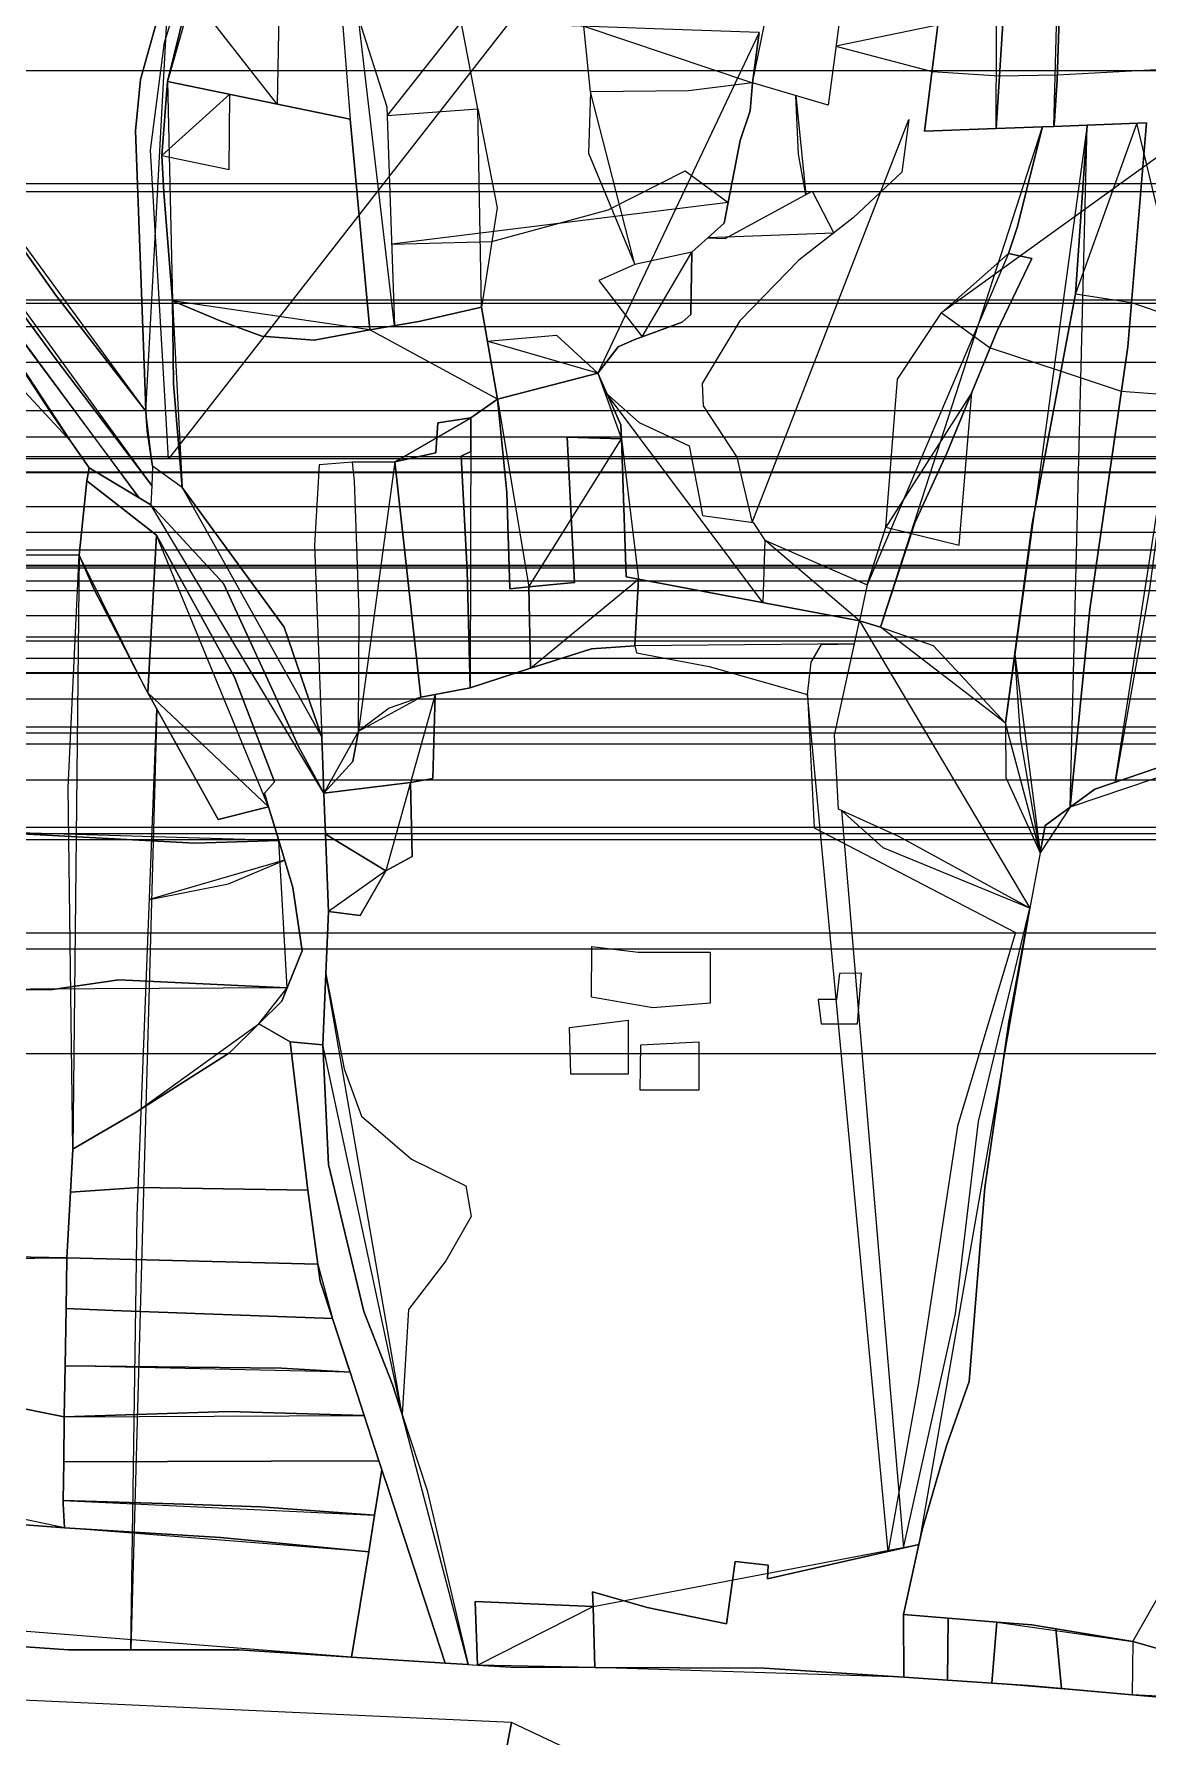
# Model space of a CAD drawing. Extents: x -6790 to 12600, y -1098 to 2171.
# Drawn here: x 642.3 to 712, y 632.3 to 738.9 of the extents above; entities that cross this region are included whole.
import ezdxf

# ---------------------------------------------------------------- set-up
doc = ezdxf.new("R2010")
doc.units = 0

msp = doc.modelspace()

# ---------------------------------------------------------------- linework, layer by layer
for points in [[(650.7, 712.31), (649.58, 731.65), (650.46, 738.39), (659.87, 768.73), (667.47, 775.22), (691.3, 776.72), (701.46, 777.36), (650.7, 712.31)], [(648.84, 709.89), (642.62, 718.33), (633.48, 730.75), (625.59, 743.05), (621.43, 748.57), (614.87, 758.38), (611.57, 762.12), (608.5, 764.16), (648.84, 709.89)], [(702.49, 733), (698.02, 732.83), (698.58, 737.31), (699.92, 748.03), (702.6, 761.7), (704.37, 761.9), (703.44, 754.18), (703.17, 743.57), (702.49, 733)], [(702.6, 761.7), (699.92, 748.03), (698.58, 737.31), (698.02, 732.83), (702.49, 733), (703.17, 743.57), (703.44, 754.18), (704.37, 761.9), (702.6, 761.7)], [(702.6, 761.7), (699.92, 748.03), (698.58, 737.31), (698.02, 732.83), (702.49, 733), (702.6, 761.7)], [(706.11, 733.13), (706.15, 733.47), (706.32, 736.04), (706.72, 748.3), (706.87, 762.27), (704.37, 761.9), (703.44, 754.18), (703.17, 743.57), (702.49, 733), (705.39, 733.11), (706.11, 733.13)], [(706.87, 762.27), (704.37, 761.9), (703.44, 754.18), (703.17, 743.57), (702.49, 733), (705.39, 733.11), (706.11, 733.13), (706.15, 733.47), (706.32, 736.04), (706.72, 748.3), (706.87, 762.27)], [(704.37, 761.9), (703.44, 754.18), (703.17, 743.57), (702.49, 733), (704.37, 761.9)], [(706.87, 762.27), (706.72, 748.3), (706.32, 736.04), (706.15, 733.47), (706.11, 733.13), (706.87, 762.27)], [(691.08, 754.65), (695.79, 753.04), (692.96, 741.85), (691.98, 734.47), (687.24, 735.85), (691.08, 754.65)], [(650.64, 735.94), (652.58, 743.84), (655.57, 753.24), (650.64, 735.94)], [(661.57, 739.93), (662.06, 733.59), (650.64, 735.94), (652.58, 743.84), (655.57, 753.24), (661.47, 751.56), (661.49, 749.23), (661.57, 739.93)], [(662.06, 733.59), (650.64, 735.94), (652.58, 743.84), (655.57, 753.24), (661.47, 751.56), (661.49, 749.23), (661.57, 739.93), (662.06, 733.59)], [(692.47, 738.16), (698.49, 736.57), (702.7, 736.29), (706.33, 736.35), (714.06, 736.77), (722.52, 741.12), (724.82, 742.86), (735.84, 747.13), (692.47, 738.16)], [(625.28, 744.29), (627.36, 745.05), (633.37, 737.1), (643.63, 722.58), (649.29, 715.3), (649.36, 714.07), (649.7, 711.85), (649.65, 710.65), (643.68, 718.54), (637.02, 727.6), (629.7, 738.25), (625.28, 744.29)], [(625.28, 744.29), (629.7, 738.25), (637.02, 727.6), (643.68, 718.54), (649.65, 710.65), (625.28, 744.29)], [(633.37, 737.1), (641.62, 740.01), (650.75, 742.49), (648.94, 736.06), (648.64, 732.85), (649.23, 716.54), (649.29, 715.3), (643.63, 722.58), (633.37, 737.1)], [(633.37, 737.1), (643.63, 722.58), (649.29, 715.3), (649.23, 716.54), (648.64, 732.85), (648.94, 736.06), (650.75, 742.49), (641.62, 740.01), (633.37, 737.1)], [(650.75, 742.49), (648.94, 736.06), (648.64, 732.85), (649.23, 716.54), (649.29, 715.3), (650.75, 742.49)], [(652.02, 741.56), (657.6, 740.17), (657.5, 734.53), (652.02, 741.56)], [(662.06, 733.59), (663.3, 720.38), (666.37, 720.92), (670.28, 721.8), (671.28, 716.04), (677.56, 717.67), (678.84, 719.33), (679.88, 719.78), (682.85, 720.87), (683.38, 721.36), (683.45, 725.26), (685.47, 727.06), (686.47, 732.24), (687.11, 734.11), (687.24, 735.85), (687.67, 739.01), (681.67, 739.22), (669.01, 739.67), (661.57, 739.93), (662.06, 733.59)], [(677.56, 717.67), (678.84, 719.33), (679.88, 719.78), (682.85, 720.87), (683.38, 721.36), (683.45, 725.26), (685.47, 727.06), (686.47, 732.24), (687.11, 734.11), (687.24, 735.85), (687.67, 739.01), (681.67, 739.22), (669.01, 739.67), (661.57, 739.93), (662.06, 733.59), (663.3, 720.38), (666.37, 720.92), (670.28, 721.8), (671.28, 716.04), (677.56, 717.67)], [(662.59, 739.9), (664.37, 734.36), (664.84, 720.65), (662.59, 739.9)], [(664.39, 733.81), (670.06, 734.24), (669.01, 739.67), (664.39, 733.81)], [(687.24, 735.85), (683.24, 735.36), (677.11, 735.3), (676.7, 739.4), (687.24, 735.85)], [(677.56, 717.67), (678.84, 719.33), (679.88, 719.78), (682.85, 720.87), (683.38, 721.36), (683.45, 725.26), (685.47, 727.06), (686.47, 732.24), (687.11, 734.11), (687.24, 735.85), (687.67, 739.01), (677.56, 717.67)], [(649.65, 710.65), (643.68, 718.54), (637.02, 727.6), (631.05, 736.29), (633.37, 737.1), (643.63, 722.58), (649.29, 715.3), (649.36, 714.07), (649.7, 711.85), (649.65, 710.65)], [(633.37, 737.1), (643.63, 722.58), (649.29, 715.3), (633.37, 737.1)], [(-7.08, 736.63), (1089.28, 736.63), (1089.28, -7.08), (-7.08, -7.08), (-7.08, 736.63)], [(650.96, 722.21), (650.41, 729), (650.28, 731.31), (650.64, 735.94), (650.96, 722.21)], [(662.06, 733.59), (663.3, 720.38), (659.81, 719.75), (656.55, 720), (653.94, 720.95), (650.96, 722.21), (650.41, 729), (650.28, 731.31), (650.64, 735.94), (662.06, 733.59)], [(650.64, 735.94), (650.28, 731.31), (650.41, 729), (650.96, 722.21), (653.94, 720.95), (656.55, 720), (659.81, 719.75), (663.3, 720.38), (662.06, 733.59), (650.64, 735.94)], [(650.28, 731.31), (654.5, 730.44), (654.54, 735.14), (650.28, 731.31)], [(677.11, 735.3), (676.99, 731.46), (679.89, 724.49), (677.11, 735.3)], [(690.59, 728.86), (690.12, 731.4), (689.97, 735.05), (690.59, 728.86)], [(670.06, 734.24), (671.27, 728.04), (670.28, 721.8), (670.06, 734.24)], [(697.04, 733.57), (696.59, 730.26), (693.55, 727.4), (690.15, 724.75), (686.46, 720.95), (684.1, 717.03), (684.16, 715.63), (686.27, 712.42), (686.65, 710.78), (687.23, 708.33), (697.04, 733.57)], [(708.19, 733.21), (706.11, 733.13), (705.39, 733.11), (703.82, 726.8), (703.27, 725.18), (704.73, 724.86), (702.53, 720.28), (699.41, 712.67), (697.41, 708.31), (695.26, 701.76), (698.56, 700.61), (703.09, 695.76), (704.76, 708.24), (707.47, 722.65), (708.19, 733.21)], [(705.39, 733.11), (703.82, 726.8), (703.27, 725.18), (704.73, 724.86), (702.53, 720.28), (699.41, 712.67), (697.41, 708.31), (695.26, 701.76), (698.56, 700.61), (703.09, 695.76), (704.76, 708.24), (707.47, 722.65), (708.19, 733.21), (706.11, 733.13), (705.39, 733.11)], [(705.39, 733.11), (703.82, 726.8), (703.27, 725.18), (704.73, 724.86), (702.53, 720.28), (699.41, 712.67), (697.41, 708.31), (695.26, 701.76), (705.39, 733.11)], [(699.08, 721.45), (702.12, 719.26), (706.56, 717.8), (710.33, 716.55), (713.7, 716.3), (715.76, 733.5), (699.08, 721.45)], [(708.19, 733.21), (707.47, 722.65), (704.76, 708.24), (703.09, 695.76), (703.1, 692.36), (705.25, 687.63), (705.57, 689.35), (707.13, 690.49), (708.37, 702.9), (709.57, 711.22), (710.73, 719.32), (711.9, 733.35), (708.19, 733.21)], [(707.13, 690.49), (708.37, 702.9), (709.57, 711.22), (710.73, 719.32), (711.9, 733.35), (708.19, 733.21), (707.47, 722.65), (704.76, 708.24), (703.09, 695.76), (703.1, 692.36), (705.25, 687.63), (705.57, 689.35), (707.13, 690.49)], [(703.09, 695.76), (704.76, 708.24), (707.47, 722.65), (708.19, 733.21), (703.09, 695.76)], [(708.19, 733.21), (711.9, 733.35), (710.73, 719.32), (709.57, 711.22), (708.37, 702.9), (707.13, 690.49), (708.19, 733.21)], [(711.31, 733.33), (707.47, 722.65), (710.97, 722.1), (714.26, 720.98), (711.31, 733.33)], [(962.98, 0), (0, 0), (0, 729.55), (962.98, 729.55), (1082.21, 729.55), (1082.21, 684.35), (1082.21, 647.53), (1082.21, 629.33), (1082.21, 621.61), (1082.21, 608.99), (1082.21, 143.11), (1082.21, 79.56), (1082.21, 36.87), (1082.21, 0), (962.98, 0)], [(664.67, 725.76), (670.94, 725.93), (678.21, 727.9), (683.03, 730.34), (685.72, 728.37), (664.67, 725.76)], [(-7, 729.06), (1082.8, 729.06), (1082.8, -7), (-7, -7), (-7, 729.06)], [(684.46, 726.16), (685.53, 726.11), (690.98, 729.07), (692.34, 726.45), (684.46, 726.16)], [(644.59, 713.39), (643.34, 715.21), (638.78, 722.14), (635.16, 727.73), (644.59, 713.39)], [(683.45, 725.26), (679.89, 724.49), (677.63, 723.47), (680.34, 719.95), (683.45, 725.26)], [(694.42, 704.42), (695.6, 708.04), (696.32, 717.29), (699.08, 721.45), (703.27, 725.18), (694.42, 704.42)], [(-6.94, 722.27), (1075.52, 722.27), (1075.52, -6.94), (-6.94, -6.94), (-6.94, 722.27)], [(-6.94, 722.27), (1075.52, 722.27), (1075.52, -6.94), (-6.94, -6.94), (-6.94, 722.27)], [(935.17, 0), (0, 0), (0, 722.06), (957.79, 722.06), (1075.8, 722.06), (1075.8, 677.32), (935.17, 0)], [(638.77, 711.93), (640.47, 706.3), (645.11, 706.27), (645.59, 710.93), (645.73, 711.74), (644.59, 713.39), (636.5, 722.12), (635.63, 718.08), (638.28, 716.97), (638.64, 715.64), (638.77, 711.93)], [(644.59, 713.39), (645.73, 711.74), (645.59, 710.93), (645.11, 706.27), (640.47, 706.3), (638.77, 711.93), (638.64, 715.64), (638.28, 716.97), (635.63, 718.08), (636.5, 722.12), (644.59, 713.39)], [(650.96, 722.21), (653.94, 720.95), (656.55, 720), (659.81, 719.75), (663.3, 720.38), (650.96, 722.21)], [(651.55, 710.51), (651.02, 717), (650.96, 722.21), (651.55, 710.51)], [(662.59, 695.25), (662.64, 702.69), (662.35, 710.93), (662.21, 712.1), (664.87, 712.12), (667.43, 712.69), (667.55, 714.57), (669.62, 714.87), (671.28, 716.04), (670.28, 721.8), (666.37, 720.92), (663.3, 720.38), (659.81, 719.75), (656.55, 720), (653.94, 720.95), (650.96, 722.21), (651.02, 717), (651.55, 710.51), (657.93, 701.77), (660.3, 694.87), (660.43, 691.38), (662.23, 693.36), (662.59, 695.25)], [(664.87, 712.12), (662.21, 712.1), (660.14, 711.94), (659.84, 706.9), (660.25, 695.97), (660.28, 695.4), (660.3, 694.87), (657.93, 701.77), (651.55, 710.51), (651.02, 717), (650.96, 722.21), (653.94, 720.95), (656.55, 720), (659.81, 719.75), (663.3, 720.38), (666.37, 720.92), (670.28, 721.8), (671.28, 716.04), (669.62, 714.87), (667.55, 714.57), (667.43, 712.69), (664.87, 712.12)], [(663.3, 720.38), (666.37, 720.92), (670.28, 721.8), (671.28, 716.04), (663.3, 720.38)], [(-6.92, 720.6), (1085.66, 720.6), (1085.66, -6.92), (-6.92, -6.92), (-6.92, 720.6)], [(670.65, 719.68), (674.98, 720.06), (677.56, 717.67), (670.65, 719.68)], [(-6.9, 718.36), (1069.9, 718.36), (1069.9, -6.9), (-6.9, -6.9), (-6.9, 718.36)], [(673.25, 704.29), (676.1, 704.57), (675.66, 713.66), (679.04, 713.56), (679.01, 714.43), (677.56, 717.67), (671.28, 716.04), (671.88, 710.21), (672.07, 704.17), (673.25, 704.29)], [(676.1, 704.57), (675.66, 713.66), (679.04, 713.56), (679.01, 714.43), (677.56, 717.67), (671.28, 716.04), (671.88, 710.21), (672.07, 704.17), (673.25, 704.29), (676.1, 704.57)], [(679.04, 713.56), (679.01, 714.43), (677.56, 717.67), (679.04, 713.56)], [(673.25, 704.29), (672.07, 704.17), (671.88, 710.21), (671.28, 716.04), (669.62, 714.87), (669.62, 712.77), (669.01, 712.48), (669.39, 705.32), (669.57, 697.97), (673.35, 699.19), (673.25, 704.29)], [(671.88, 710.21), (671.28, 716.04), (669.62, 714.87), (669.62, 712.77), (669.01, 712.48), (669.39, 705.32), (669.57, 697.97), (673.35, 699.19), (673.25, 704.29), (672.07, 704.17), (671.88, 710.21)], [(673.25, 704.29), (672.07, 704.17), (671.88, 710.21), (671.28, 716.04), (673.25, 704.29)], [(678.12, 716.41), (680.15, 714.59), (683.28, 713.13), (683.93, 709.81), (684.13, 708.76), (687.3, 708.32), (688.03, 707.22), (687.9, 703.31), (678.12, 716.41)], [(695.6, 708.04), (700.18, 706.91), (700.97, 716.47), (695.6, 708.04)], [(713.7, 716.3), (712.1, 704.17), (709.94, 692.05), (713.7, 716.3)], [(951.67, 0), (0, 0), (0, 715.33), (951.67, 715.33), (1068.58, 715.33), (1068.58, 671.01), (1068.58, 634.91), (1068.58, 617.06), (1068.58, 609.49), (1068.58, 597.12), (1068.58, 140.32), (1068.58, 78.01), (1068.58, 36.15), (1068.58, 0), (951.67, 0)], [(951.67, 0), (0, 0), (0, 715.33), (951.67, 715.33), (1068.58, 715.33), (1068.58, 671.01), (1068.58, 634.91), (1068.58, 617.06), (1068.58, 609.49), (1068.58, 597.12), (1068.58, 140.32), (1068.58, 78.01), (1068.58, 36.15), (1068.58, 0), (951.67, 0)], [(649.29, 715.3), (649.36, 714.07), (649.7, 711.85), (649.29, 715.3)], [(669.62, 714.87), (667.55, 714.57), (667.43, 712.69), (664.87, 712.12), (669.62, 714.87)], [(664.87, 712.12), (666.49, 697.38), (667.39, 697.55), (669.57, 697.97), (669.39, 705.32), (669.01, 712.48), (669.62, 712.77), (669.62, 714.87), (667.55, 714.57), (667.43, 712.69), (664.87, 712.12)], [(666.49, 697.38), (664.87, 712.12), (667.43, 712.69), (667.55, 714.57), (669.62, 714.87), (669.62, 712.77), (669.01, 712.48), (669.39, 705.32), (669.57, 697.97), (667.39, 697.55), (666.49, 697.38)], [(669.57, 697.97), (669.39, 705.32), (669.01, 712.48), (669.62, 712.77), (669.62, 714.87), (669.57, 697.97)], [(962.1, 0), (0, 0), (0, 713.68), (962.1, 713.68), (1078.73, 713.68), (1078.73, 669.46), (1078.73, 633.44), (1078.73, 615.64), (1078.73, 608.09), (1078.73, 595.74), (1078.73, 140), (1078.73, 77.83), (1078.73, 36.07), (1078.73, 0), (962.1, 0)], [(679.04, 713.56), (675.66, 713.66), (676.1, 704.57), (673.25, 704.29), (679.04, 713.56)], [(673.35, 699.19), (673.25, 704.29), (676.1, 704.57), (675.66, 713.66), (679.04, 713.56), (679.35, 704.92), (680.12, 704.77), (679.88, 700.6), (677.18, 700.42), (673.35, 699.19)], [(673.35, 699.19), (677.18, 700.42), (679.88, 700.6), (680.12, 704.77), (679.35, 704.92), (679.04, 713.56), (675.66, 713.66), (676.1, 704.57), (673.25, 704.29), (673.35, 699.19)], [(680.12, 704.77), (679.35, 704.92), (679.04, 713.56), (680.12, 704.77)], [(-6.84, 712.46), (1069.85, 712.46), (1069.85, -6.84), (-6.84, -6.84), (-6.84, 712.46)], [(-6.84, 712.33), (1068.74, 712.33), (1068.74, -6.84), (-6.84, -6.84), (-6.84, 712.33)], [(-6.84, 712.33), (1077.89, 712.33), (1077.89, -6.84), (-6.84, -6.84), (-6.84, 712.33)], [(-6.84, 711.5), (1057.72, 711.5), (1057.72, -6.84), (-6.84, -6.84), (-6.84, 711.5)], [(946.73, 0), (0, 0), (0, 711.46), (946.73, 711.46), (1063, 711.46), (1063, 667.37), (1063, 631.47), (1063, 613.72), (1063, 606.19), (1063, 593.88), (1063, 139.56), (1063, 77.59), (1063, 35.96), (1063, 0), (946.73, 0)], [(658.32, 675.79), (660.36, 675.6), (660.55, 680.06), (660.71, 683.96), (660.53, 688.81), (660.49, 689.75), (660.43, 691.38), (658.86, 694.25), (654.14, 704.5), (649.6, 709.44), (645.73, 711.74), (645.59, 710.93), (649.95, 707.54), (654.84, 698.64), (657.33, 692.08), (656.7, 691.37), (656.96, 690.51), (657.6, 688.41), (658.49, 685.46), (659.06, 681.5), (658.13, 679.19), (657.79, 678.34), (656.36, 676.93), (658.32, 675.79)], [(658.32, 675.79), (656.36, 676.93), (657.79, 678.34), (658.13, 679.19), (659.06, 681.5), (658.49, 685.46), (657.6, 688.41), (656.96, 690.51), (656.7, 691.37), (657.33, 692.08), (654.84, 698.64), (649.95, 707.54), (645.59, 710.93), (645.73, 711.74), (649.6, 709.44), (654.14, 704.5), (658.86, 694.25), (660.43, 691.38), (660.49, 689.75), (660.53, 688.81), (660.71, 683.96), (660.55, 680.06), (660.36, 675.6), (658.32, 675.79)], [(660.43, 691.38), (660.3, 694.87), (657.93, 701.77), (651.55, 710.51), (649.7, 711.85), (649.65, 710.65), (649.6, 709.44), (654.14, 704.5), (658.86, 694.25), (660.43, 691.38)], [(651.55, 710.51), (649.7, 711.85), (649.65, 710.65), (649.6, 709.44), (654.14, 704.5), (658.86, 694.25), (660.43, 691.38), (660.3, 694.87), (657.93, 701.77), (651.55, 710.51)], [(660.25, 695.97), (660.28, 695.4), (660.3, 694.87), (660.43, 691.38), (662.23, 693.36), (662.59, 695.25), (662.64, 702.69), (662.35, 710.93), (662.21, 712.1), (660.14, 711.94), (659.84, 706.9), (660.25, 695.97)], [(662.59, 695.25), (662.64, 702.69), (662.35, 710.93), (662.21, 712.1), (664.87, 712.12), (662.59, 695.25)], [(662.59, 695.25), (662.64, 702.69), (662.35, 710.93), (662.21, 712.1), (664.87, 712.12), (666.49, 697.38), (664.5, 696.69), (662.59, 695.25)], [(664.87, 712.12), (666.49, 697.38), (664.5, 696.69), (662.59, 695.25), (662.64, 702.69), (662.35, 710.93), (662.21, 712.1), (664.87, 712.12)], [(649.41, 697.66), (649.95, 707.54), (645.59, 710.93), (645.11, 706.27), (646, 704.22), (649.25, 697.95), (649.41, 697.66)], [(649.95, 707.54), (649.41, 697.66), (646, 704.22), (645.11, 706.27), (645.59, 710.93), (649.95, 707.54)], [(660.3, 694.87), (657.93, 701.77), (651.55, 710.51), (660.3, 694.87)], [(-6.81, 709.32), (1070.67, 709.32), (1070.67, -6.81), (-6.81, -6.81), (-6.81, 709.32)], [(649.6, 709.44), (654.14, 704.5), (658.86, 694.25), (660.43, 691.38), (649.6, 709.44)], [(-6.8, 707.71), (1080, 707.71), (1080, -6.8), (-6.8, -6.8), (-6.8, 707.71)], [(649.41, 697.66), (649.95, 707.54), (654.84, 698.64), (657.33, 692.08), (656.7, 691.37), (656.96, 690.51), (653.8, 689.73), (649.41, 697.66)], [(656.96, 690.51), (656.7, 691.37), (657.33, 692.08), (654.84, 698.64), (649.95, 707.54), (649.41, 697.66), (653.8, 689.73), (656.96, 690.51)], [(649.95, 707.54), (654.84, 698.64), (657.33, 692.08), (656.7, 691.37), (656.96, 690.51), (649.95, 707.54)], [(688.03, 707.22), (692.41, 705.3), (694.42, 704.42), (693.94, 702.17), (688.03, 707.22)], [(-6.79, 706.62), (1064.98, 706.62), (1064.98, -6.79), (-6.79, -6.79), (-6.79, 706.62)], [(639.17, 688.94), (640.47, 706.3), (645.11, 706.27), (646, 704.22), (649.25, 697.95), (649.41, 697.66), (653.8, 689.73), (656.96, 690.51), (657.6, 688.41), (652.34, 688.25), (639.17, 688.94)], [(640.47, 706.3), (639.17, 688.94), (652.34, 688.25), (657.6, 688.41), (656.96, 690.51), (653.8, 689.73), (649.41, 697.66), (646, 704.22), (645.11, 706.27), (640.47, 706.3)], [(644.72, 669.08), (644.42, 691.73), (645.11, 706.27), (644.72, 669.08)], [(645.11, 706.27), (646, 704.22), (649.25, 697.95), (645.11, 706.27)], [(-6.78, 705.66), (1074.19, 705.66), (1074.19, -6.78), (-6.78, -6.78), (-6.78, 705.66)], [(947.69, 0), (0, 0), (0, 705.61), (947.69, 705.61), (1063, 705.61), (1063, 661.89), (1063, 626.28), (1063, 608.68), (1063, 601.22), (1063, 589.01), (1063, 138.42), (1063, 76.95), (1063, 35.66), (1063, 0), (947.69, 0)], [(946.6, 0), (0, 0), (0, 705.49), (946.6, 705.49), (1061.9, 705.49), (1061.9, 661.78), (1061.9, 626.17), (1061.9, 608.57), (1061.9, 601.11), (1061.9, 588.9), (1061.9, 138.39), (1061.9, 76.94), (1061.9, 35.66), (1061.9, 0), (946.6, 0)], [(955.75, 0), (0, 0), (0, 705.49), (955.75, 705.49), (1071.04, 705.49), (1071.04, 661.78), (1071.04, 626.17), (1071.04, 608.57), (1071.04, 601.11), (1071.04, 588.9), (1071.04, 138.39), (1071.04, 76.94), (1071.04, 35.66), (1071.04, 0), (955.75, 0)], [(-6.76, 704.06), (1073.61, 704.06), (1073.61, -6.76), (-6.76, -6.76), (-6.76, 704.06)], [(935.72, 0), (0, 0), (0, 704.66), (935.72, 704.66), (1050.88, 704.66), (1050.88, 661), (1050.88, 625.44), (1050.88, 607.86), (1050.88, 600.41), (1050.88, 588.21), (1050.88, 138.23), (1050.88, 76.85), (1050.88, 35.61), (1050.88, 0), (935.72, 0)], [(697.66, 644.32), (697.87, 645.24), (699.38, 650.49), (700.8, 654.53), (701.79, 666.68), (703.29, 677.02), (704.61, 684.17), (696.4, 688.66), (692.64, 690.36), (692.38, 695.01), (693.94, 702.17), (680.89, 704.63), (680.12, 704.77), (679.88, 700.6), (677.18, 700.42), (673.35, 699.19), (669.57, 697.97), (667.39, 697.55), (667.24, 692.3), (665.84, 692.03), (665.94, 687.41), (664.3, 686.5), (662.7, 683.7), (660.71, 683.96), (660.55, 680.06), (661.69, 674.11), (662.78, 671.15), (665.9, 668.45), (669.31, 666.77), (669.65, 664.86), (668.06, 662.08), (665.72, 659.04), (665.33, 652.45), (664.71, 654.34), (662.92, 658.9), (660.71, 668.12), (660.36, 675.6), (658.32, 675.79), (659.41, 666.51), (660.05, 661.88), (660.2, 660.8), (660.96, 658.48), (661.94, 655.47), (662.06, 655.12), (662.95, 652.39), (663.87, 649.56), (664.06, 648.99), (663.6, 646.15), (663.23, 643.86), (662.16, 637.27), (668.01, 636.89), (669.46, 636.8), (670.04, 636.76), (669.89, 640.75), (677.27, 640.44), (677.24, 641.36), (680.65, 640.38), (685.62, 639.35), (686.16, 643.25), (688.23, 643.03), (688.18, 642.17), (697.66, 644.32)], [(667.39, 697.55), (667.24, 692.3), (665.84, 692.03), (665.94, 687.41), (664.3, 686.5), (662.7, 683.7), (660.71, 683.96), (660.55, 680.06), (661.69, 674.11), (662.78, 671.15), (665.9, 668.45), (669.31, 666.77), (669.65, 664.86), (668.06, 662.08), (665.72, 659.04), (665.33, 652.45), (666.88, 647.7), (669.46, 636.8), (670.04, 636.76), (669.89, 640.75), (677.27, 640.44), (677.24, 641.36), (680.65, 640.38), (685.62, 639.35), (686.16, 643.25), (688.23, 643.03), (688.18, 642.17), (697.66, 644.32), (697.87, 645.24), (699.38, 650.49), (700.8, 654.53), (701.79, 666.68), (703.29, 677.02), (704.61, 684.17), (696.4, 688.66), (692.64, 690.36), (692.38, 695.01), (693.94, 702.17), (680.89, 704.63), (680.12, 704.77), (679.88, 700.6), (677.18, 700.42), (673.35, 699.19), (669.57, 697.97), (667.39, 697.55)], [(680.12, 704.77), (679.88, 700.6), (677.18, 700.42), (673.35, 699.19), (680.12, 704.77)], [(693.94, 702.17), (680.89, 704.63), (680.12, 704.77), (693.94, 702.17)], [(949.05, 0), (0, 0), (0, 702.5), (949.05, 702.5), (1063.86, 702.5), (1063.86, 658.98), (1063.86, 623.52), (1063.86, 605.99), (1063.86, 598.57), (1063.86, 586.41), (1063.86, 137.81), (1063.86, 76.61), (1063.86, 35.51), (1063.86, 0), (949.05, 0)], [(704.61, 684.17), (696.4, 688.66), (692.64, 690.36), (692.38, 695.01), (693.94, 702.17), (704.61, 684.17)], [(693.94, 702.17), (695.26, 701.76), (698.56, 700.61), (703.09, 695.76), (703.1, 692.36), (705.25, 687.63), (704.61, 684.17), (696.4, 688.66), (692.64, 690.36), (692.38, 695.01), (693.94, 702.17)], [(705.25, 687.63), (704.61, 684.17), (696.4, 688.66), (692.64, 690.36), (692.38, 695.01), (693.94, 702.17), (695.26, 701.76), (698.56, 700.61), (703.09, 695.76), (703.1, 692.36), (705.25, 687.63)], [(695.26, 701.76), (698.56, 700.61), (703.09, 695.76), (695.26, 701.76)], [(-6.74, 701.17), (1064.32, 701.17), (1064.32, -6.74), (-6.74, -6.74), (-6.74, 701.17)], [(958.65, 0), (0, 0), (0, 700.91), (958.65, 700.91), (1073.2, 700.91), (1073.2, 657.49), (1073.2, 622.11), (1073.2, 604.63), (1073.2, 597.21), (1073.2, 585.09), (1073.2, 137.49), (1073.2, 76.44), (1073.2, 35.43), (1073.2, 0), (958.65, 0)], [(679.88, 700.6), (679.98, 700.16), (684.53, 699.31), (690.69, 697.56), (690.93, 699.57), (691.57, 700.69), (693.63, 700.72), (679.88, 700.6)], [(943.82, 0), (0, 0), (0, 699.83), (943.82, 699.83), (1058.2, 699.83), (1058.2, 656.47), (1058.2, 621.15), (1058.2, 603.69), (1058.2, 596.29), (1058.2, 584.18), (1058.2, 137.28), (1058.2, 76.32), (1058.2, 35.37), (1058.2, 0), (943.82, 0)], [(705.25, 687.63), (704.05, 694.73), (703.66, 700.06), (705.25, 687.63)], [(-6.71, 698.93), (1023.67, 698.93), (1023.67, -6.71), (-6.71, -6.71), (-6.71, 698.93)], [(953.19, 0), (0, 0), (0, 698.88), (953.19, 698.88), (1067.41, 698.88), (1067.41, 655.58), (1067.41, 620.31), (1067.41, 602.87), (1067.41, 595.48), (1067.41, 583.39), (1067.41, 137.1), (1067.41, 76.22), (1067.41, 35.32), (1067.41, 0), (953.19, 0)], [(649.41, 697.66), (653.8, 689.73), (656.96, 690.51), (649.41, 697.66)], [(660.43, 691.38), (665.84, 692.03), (667.24, 692.3), (667.39, 697.55), (666.49, 697.38), (664.5, 696.69), (662.59, 695.25), (662.23, 693.36), (660.43, 691.38)], [(662.23, 693.36), (660.43, 691.38), (665.84, 692.03), (667.24, 692.3), (667.39, 697.55), (666.49, 697.38), (664.5, 696.69), (662.59, 695.25), (662.23, 693.36)], [(665.84, 692.03), (667.24, 692.3), (667.39, 697.55), (665.84, 692.03)], [(690.69, 697.56), (691.1, 689.2), (703.7, 682.65), (700.08, 670.51), (697.62, 654.31), (695.74, 643.88), (690.69, 697.56)], [(952.89, 0), (0, 0), (0, 697.29), (952.89, 697.29), (1066.84, 697.29), (1066.84, 654.09), (1066.84, 618.9), (1066.84, 601.5), (1066.84, 594.13), (1066.84, 582.06), (1066.84, 136.78), (1066.84, 76.05), (1066.84, 35.24), (1066.84, 0), (952.89, 0)], [(648.34, 637.72), (648.74, 664.92), (649.98, 696.63), (648.34, 637.72)], [(666.49, 697.38), (664.5, 696.69), (662.59, 695.25), (666.49, 697.38)], [(-6.68, 695.53), (1050.8, 695.53), (1050.8, -6.68), (-6.68, -6.68), (-6.68, 695.53)], [(703.09, 695.76), (703.1, 692.36), (705.25, 687.63), (703.09, 695.76)], [(-6.68, 695.15), (1058.21, 695.15), (1058.21, -6.68), (-6.68, -6.68), (-6.68, 695.15)], [(944.1, 694.44), (0, 694.44), (0, 0), (944.1, 0), (944.1, 694.44)], [(660.43, 691.38), (662.23, 693.36), (662.59, 695.25), (660.43, 691.38)], [(707.13, 690.49), (708.68, 691.62), (714.61, 693.64), (715.85, 693.44), (707.13, 690.49)], [(903.83, 0), (0, 0), (0, 692.21), (903.83, 692.21), (1016.96, 692.21), (1016.96, 649.33), (1016.96, 614.39), (1016.96, 597.12), (1016.96, 589.8), (1016.96, 577.82), (1016.96, 135.79), (1016.96, 75.49), (1016.96, 34.99), (1016.96, 0), (903.83, 0)], [(660.53, 688.81), (660.49, 689.75), (660.43, 691.38), (665.84, 692.03), (665.94, 687.41), (664.3, 686.5), (660.53, 688.81)], [(664.3, 686.5), (665.94, 687.41), (665.84, 692.03), (660.43, 691.38), (660.49, 689.75), (660.53, 688.81), (664.3, 686.5)], [(660.43, 691.38), (660.49, 689.75), (660.53, 688.81), (660.43, 691.38)], [(664.3, 686.5), (665.94, 687.41), (665.84, 692.03), (664.3, 686.5)], [(696.7, 644.1), (699.95, 658.77), (701.4, 670.8), (704.61, 684.17), (695.42, 687.94), (692.82, 690.28), (696.7, 644.1)], [(705.25, 687.63), (705.57, 689.35), (707.13, 690.49), (705.25, 687.63)], [(-6.62, 689.25), (1050.92, 689.25), (1050.92, -6.62), (-6.62, -6.62), (-6.62, 689.25)], [(931.54, 0), (0, 0), (0, 688.85), (931.54, 688.85), (1044.12, 688.85), (1044.12, 646.17), (1044.12, 611.4), (1044.12, 594.22), (1044.12, 586.93), (1044.12, 575.01), (1044.12, 135.13), (1044.12, 75.12), (1044.12, 34.82), (1044.12, 0), (931.54, 0)], [(939.02, 0), (0, 0), (0, 688.47), (939.02, 688.47), (1051.54, 688.47), (1051.54, 645.81), (1051.54, 611.07), (1051.54, 593.89), (1051.54, 586.61), (1051.54, 574.7), (1051.54, 135.05), (1051.54, 75.08), (1051.54, 34.8), (1051.54, 0), (939.02, 0)], [(657.6, 688.41), (658.49, 685.46), (659.06, 681.5), (658.13, 679.19), (647.6, 679.68), (643.44, 679.07), (638.05, 679.07), (638.2, 680.37), (639.09, 687.96), (639.17, 688.94), (652.34, 688.25), (657.6, 688.41)], [(639.17, 688.94), (652.34, 688.25), (657.6, 688.41), (639.17, 688.94)], [(657.6, 688.41), (658.49, 685.46), (659.06, 681.5), (658.13, 679.19), (657.6, 688.41)], [(660.53, 688.81), (660.71, 683.96), (662.7, 683.7), (664.3, 686.5), (660.53, 688.81)], [(660.53, 688.81), (664.3, 686.5), (662.7, 683.7), (660.71, 683.96), (660.53, 688.81)], [(649.51, 684.72), (654.45, 685.69), (657.97, 687.17), (649.51, 684.72)], [(660.71, 683.96), (662.7, 683.7), (664.3, 686.5), (660.71, 683.96)], [(697.66, 644.32), (697.87, 645.24), (699.38, 650.49), (700.8, 654.53), (701.79, 666.68), (703.29, 677.02), (704.61, 684.17), (697.66, 644.32)], [(932.74, 0), (0, 0), (0, 682.63), (932.74, 682.63), (1044.3, 682.63), (1044.3, 640.33), (1044.3, 605.88), (1044.3, 588.85), (1044.3, 581.63), (1044.3, 569.82), (1044.3, 133.91), (1044.3, 74.45), (1044.3, 34.5), (1044.3, 0), (932.74, 0)], [(-6.55, 681.62), (1064.05, 681.62), (1064.05, -6.55), (-6.55, -6.55), (-6.55, 681.62)], [(677.19, 681.77), (680.09, 681.42), (684.59, 681.42), (684.59, 678.22), (681.02, 677.93), (677.18, 678.6), (677.19, 681.77)], [(644.56, 666.39), (644.72, 669.08), (644.78, 669.12), (648.68, 671.4), (654.52, 675.11), (656.36, 676.93), (657.79, 678.34), (658.13, 679.19), (647.6, 679.68), (643.44, 679.07), (638.05, 679.07), (637.52, 674.49), (636.98, 669.91), (635.6, 662.18), (638.33, 662.21), (644.33, 662.28), (644.56, 666.39)], [(638.05, 679.07), (643.44, 679.07), (647.6, 679.68), (658.13, 679.19), (638.05, 679.07)], [(665.33, 652.45), (664.71, 654.34), (662.92, 658.9), (660.71, 668.12), (660.36, 675.6), (660.55, 680.06), (661.69, 674.11), (662.78, 671.15), (665.9, 668.45), (669.31, 666.77), (669.65, 664.86), (668.06, 662.08), (665.72, 659.04), (665.33, 652.45)], [(661.69, 674.11), (662.78, 671.15), (665.9, 668.45), (669.31, 666.77), (669.65, 664.86), (668.06, 662.08), (665.72, 659.04), (665.33, 652.45), (664.71, 654.34), (662.92, 658.9), (660.71, 668.12), (660.36, 675.6), (660.55, 680.06), (661.69, 674.11)], [(660.55, 680.06), (661.69, 674.11), (662.78, 671.15), (665.9, 668.45), (669.31, 666.77), (669.65, 664.86), (668.06, 662.08), (665.72, 659.04), (665.33, 652.45), (660.55, 680.06)], [(692.7, 680.07), (692.5, 678.45), (691.36, 678.45), (691.54, 676.93), (693.83, 676.93), (694.06, 680.09), (692.7, 680.07)], [(658.13, 679.19), (657.79, 678.34), (656.36, 676.93), (658.13, 679.19)], [(733.62, 677.94), (733.92, 674.89), (732.51, 668.89), (730.06, 662.79), (728.59, 660.39), (727.53, 652.47), (727.33, 647.89), (724.58, 639.87), (721.67, 636.99), (719.23, 636.16), (714.64, 637.21), (711.05, 638.24), (733.62, 677.94)], [(656.36, 676.93), (654.52, 675.11), (648.68, 671.4), (644.78, 669.12), (644.72, 669.08), (644.56, 666.39), (648.87, 666.67), (659.41, 666.51), (658.32, 675.79), (656.36, 676.93)], [(644.72, 669.08), (644.56, 666.39), (648.87, 666.67), (659.41, 666.51), (658.32, 675.79), (656.36, 676.93), (654.52, 675.11), (648.68, 671.4), (644.78, 669.12), (644.72, 669.08)], [(656.36, 676.93), (654.52, 675.11), (648.68, 671.4), (656.36, 676.93)], [(675.79, 676.69), (679.47, 677.16), (679.47, 673.78), (675.88, 673.78), (675.79, 676.69)], [(664.06, 648.99), (663.87, 649.56), (662.95, 652.39), (662.06, 655.12), (661.94, 655.47), (660.96, 658.48), (660.2, 660.8), (660.05, 661.88), (659.41, 666.51), (658.32, 675.79), (660.36, 675.6), (660.71, 668.12), (662.92, 658.9), (664.71, 654.34), (665.33, 652.45), (666.88, 647.7), (669.46, 636.8), (668.01, 636.89), (664.5, 647.64), (664.06, 648.99)], [(660.36, 675.6), (660.71, 668.12), (662.92, 658.9), (664.71, 654.34), (665.33, 652.45), (660.36, 675.6)], [(680.26, 675.61), (683.89, 675.79), (683.89, 672.77), (680.22, 672.77), (680.26, 675.61)], [(947.17, 0), (0, 0), (0, 675.07), (947.17, 675.07), (1057.5, 675.07), (1057.5, 633.24), (1057.5, 599.17), (1057.5, 582.33), (1057.5, 575.19), (1057.5, 563.51), (1057.5, 132.42), (1057.5, 73.62), (1057.5, 34.12), (1057.5, 0), (947.17, 0)], [(660.05, 661.88), (644.33, 662.28), (644.56, 666.39), (648.87, 666.67), (659.41, 666.51), (660.05, 661.88)], [(659.41, 666.51), (648.87, 666.67), (644.56, 666.39), (644.33, 662.28), (660.05, 661.88), (659.41, 666.51)], [(609.24, 655.55), (610.41, 662.9), (610.8, 662.88), (622.8, 662.74), (627.25, 662.08), (638.33, 662.21), (644.33, 662.28), (644.29, 659.09), (644.23, 655.51), (644.18, 652.31), (636.57, 653.83), (634.65, 654.55), (632.2, 654.42), (626.48, 654.57), (613.36, 654.06), (609.24, 655.55)], [(644.23, 655.51), (644.29, 659.09), (644.33, 662.28), (638.33, 662.21), (635.6, 662.18), (627.25, 662.08), (622.8, 662.74), (610.8, 662.88), (610.41, 662.9), (609.24, 655.55), (613.36, 654.06), (626.48, 654.57), (632.2, 654.42), (634.65, 654.55), (636.57, 653.83), (644.18, 652.31), (644.23, 655.51)], [(610.41, 662.9), (610.8, 662.88), (622.8, 662.74), (627.25, 662.08), (638.33, 662.21), (644.33, 662.28), (610.41, 662.9)], [(644.29, 659.09), (644.33, 662.28), (660.05, 661.88), (660.2, 660.8), (660.96, 658.48), (647.22, 658.98), (644.29, 659.09)], [(644.29, 659.09), (644.33, 662.28), (660.05, 661.88), (660.2, 660.8), (660.96, 658.48), (647.22, 658.98), (644.29, 659.09)], [(660.96, 658.48), (660.2, 660.8), (660.05, 661.88), (660.96, 658.48)], [(644.23, 655.51), (644.29, 659.09), (647.22, 658.98), (660.96, 658.48), (661.94, 655.47), (662.06, 655.12), (657.77, 655.36), (644.23, 655.51)], [(644.23, 655.51), (644.29, 659.09), (647.22, 658.98), (660.96, 658.48), (661.94, 655.47), (662.06, 655.12), (657.77, 655.36), (644.23, 655.51)], [(660.96, 658.48), (647.22, 658.98), (644.29, 659.09), (660.96, 658.48)], [(662.06, 655.12), (661.94, 655.47), (660.96, 658.48), (662.06, 655.12)], [(644.18, 652.31), (644.23, 655.51), (657.77, 655.36), (662.06, 655.12), (662.95, 652.39), (654.47, 652.65), (644.18, 652.31)], [(654.47, 652.65), (662.95, 652.39), (662.06, 655.12), (657.77, 655.36), (644.23, 655.51), (644.18, 652.31), (654.47, 652.65)], [(644.23, 655.51), (657.77, 655.36), (662.06, 655.12), (644.23, 655.51)], [(636.57, 653.83), (636.53, 650.97), (636.47, 646.99), (636.46, 645.94), (644.19, 645.37), (644.1, 646.86), (644.11, 647.08), (644.14, 649.5), (644.18, 652.31), (636.57, 653.83)], [(636.46, 645.94), (644.19, 645.37), (644.1, 646.86), (644.11, 647.08), (644.14, 649.5), (644.18, 652.31), (636.57, 653.83), (636.53, 650.97), (636.47, 646.99), (636.46, 645.94)], [(644.14, 649.5), (644.18, 652.31), (654.47, 652.65), (662.95, 652.39), (663.87, 649.56), (657.13, 649.54), (644.14, 649.5)], [(657.13, 649.54), (663.87, 649.56), (662.95, 652.39), (654.47, 652.65), (644.18, 652.31), (644.14, 649.5), (657.13, 649.54)], [(662.95, 652.39), (654.47, 652.65), (644.18, 652.31), (662.95, 652.39)], [(665.33, 652.45), (666.88, 647.7), (669.46, 636.8), (665.33, 652.45)], [(665.33, 652.45), (666.88, 647.7), (669.46, 636.8), (665.33, 652.45)], [(644.14, 649.5), (644.11, 647.08), (651.03, 646.86), (656.45, 646.68), (663.6, 646.15), (664.06, 648.99), (663.87, 649.56), (657.13, 649.54), (644.14, 649.5)], [(644.14, 649.5), (657.13, 649.54), (663.87, 649.56), (664.06, 648.99), (663.6, 646.15), (656.45, 646.68), (651.03, 646.86), (644.11, 647.08), (644.14, 649.5)], [(644.14, 649.5), (657.13, 649.54), (663.87, 649.56), (644.14, 649.5)], [(663.23, 643.86), (663.6, 646.15), (664.06, 648.99), (664.5, 647.64), (668.01, 636.89), (662.16, 637.27), (663.23, 643.86)], [(668.01, 636.89), (664.5, 647.64), (664.06, 648.99), (668.01, 636.89)], [(668.01, 636.89), (664.5, 647.64), (664.06, 648.99), (668.01, 636.89)], [(663.23, 643.86), (653.95, 644.76), (644.19, 645.37), (636.46, 645.94), (636.47, 646.99), (632.93, 646.86), (630.42, 645.68), (623.72, 645.57), (617.57, 644.04), (608.7, 642.93), (604.03, 641.85), (606.01, 641.61), (619.22, 640), (623.78, 639.17), (644.45, 637.72), (655.1, 637.72), (662.16, 637.27), (663.23, 643.86)], [(636.47, 646.99), (636.46, 645.94), (644.19, 645.37), (653.95, 644.76), (663.23, 643.86), (662.16, 637.27), (655.1, 637.72), (644.45, 637.72), (623.78, 639.17), (619.22, 640), (606.01, 641.61), (604.03, 641.85), (608.7, 642.93), (617.57, 644.04), (623.72, 645.57), (630.42, 645.68), (632.93, 646.86), (636.47, 646.99)], [(636.47, 646.99), (636.46, 645.94), (644.19, 645.37), (636.47, 646.99)], [(644.11, 647.08), (644.1, 646.86), (644.19, 645.37), (644.11, 647.08)], [(644.19, 645.37), (644.1, 646.86), (644.11, 647.08), (651.03, 646.86), (656.45, 646.68), (663.6, 646.15), (663.23, 643.86), (653.95, 644.76), (644.19, 645.37)], [(644.19, 645.37), (653.95, 644.76), (663.23, 643.86), (663.6, 646.15), (656.45, 646.68), (651.03, 646.86), (644.11, 647.08), (644.1, 646.86), (644.19, 645.37)], [(663.6, 646.15), (656.45, 646.68), (651.03, 646.86), (644.11, 647.08), (663.6, 646.15)], [(644.19, 645.37), (653.95, 644.76), (663.23, 643.86), (644.19, 645.37)], [(697.66, 644.32), (696.7, 639.93), (696.72, 636), (687.97, 636.58), (672.11, 636.63), (670.04, 636.76), (669.89, 640.75), (677.27, 640.44), (677.24, 641.36), (680.65, 640.38), (685.62, 639.35), (686.16, 643.25), (688.23, 643.03), (688.18, 642.17), (697.66, 644.32)], [(697.66, 644.32), (688.18, 642.17), (688.23, 643.03), (686.16, 643.25), (685.62, 639.35), (680.65, 640.38), (677.24, 641.36), (677.27, 640.44), (697.66, 644.32)], [(677.27, 640.44), (677.39, 636.61), (687.97, 636.58), (696.72, 636), (696.7, 639.93), (697.66, 644.32), (688.18, 642.17), (688.23, 643.03), (686.16, 643.25), (685.62, 639.35), (680.65, 640.38), (677.24, 641.36), (677.27, 640.44)], [(604.03, 641.85), (606.01, 641.61), (619.22, 640), (623.78, 639.17), (644.45, 637.72), (655.1, 637.72), (662.16, 637.27), (604.03, 641.85)], [(677.27, 640.44), (669.89, 640.75), (670.04, 636.76), (677.27, 640.44)], [(677.27, 640.44), (669.89, 640.75), (670.04, 636.76), (672.11, 636.63), (677.39, 636.61), (677.27, 640.44)], [(696.7, 639.93), (699.49, 639.71), (699.46, 635.82), (696.72, 636), (696.7, 639.93)], [(699.49, 639.71), (696.7, 639.93), (696.72, 636), (699.46, 635.82), (699.49, 639.71)], [(699.49, 639.71), (702.53, 639.46), (702.22, 635.63), (699.46, 635.82), (699.49, 639.71)], [(699.49, 639.71), (699.46, 635.82), (702.22, 635.63), (702.53, 639.46), (699.49, 639.71)], [(702.53, 639.46), (704.72, 639.28), (711.05, 638.24), (711, 634.91), (704.45, 635.49), (702.22, 635.63), (702.53, 639.46)], [(704.72, 639.28), (706.24, 639.03), (706.58, 635.3), (704.45, 635.49), (702.22, 635.63), (702.53, 639.46), (704.72, 639.28)], [(711.05, 638.24), (704.72, 639.28), (702.53, 639.46), (711.05, 638.24)], [(706.58, 635.3), (706.24, 639.03), (711.05, 638.24), (711, 634.91), (706.58, 635.3)], [(670.04, 636.76), (672.11, 636.63), (677.39, 636.61), (670.04, 636.76)], [(677.39, 636.61), (687.97, 636.58), (696.72, 636), (677.39, 636.61)], [(702.22, 635.63), (704.45, 635.49), (711, 634.91), (702.22, 635.63)], [(672.17, 633.17), (626.49, 635.26), (624.13, 625.98), (625.52, 625.68), (629.64, 624.84), (652.01, 618.74), (668.66, 614.84), (672.17, 633.17)], [(711, 634.91), (716.87, 634.4), (734.58, 634.49), (750.17, 633.48), (767.98, 633.07), (781.81, 631.68), (788.54, 631.55), (795.83, 630.75), (809.47, 629.96), (816.82, 629.53), (711, 634.91)], [(684.1, 627.54), (672.17, 633.17), (668.66, 614.84), (666.1, 599.45), (675.33, 594.97), (680.23, 592.78), (681.17, 592.36), (683.07, 613.61), (684.1, 627.54)]]:
    msp.add_lwpolyline(points, close=True)
for points in [[(712.09, 762.79), (709.8, 762.61), (706.87, 762.27), (706.87, 762.27), (706.72, 748.3), (706.32, 736.04), (706.15, 733.47), (706.11, 733.13), (708.19, 733.21), (711.9, 733.35), (710.73, 719.32), (709.57, 711.22), (708.37, 702.9), (707.13, 690.49), (708.68, 691.62), (714.61, 693.64)], [(714.61, 693.64), (708.68, 691.62), (707.13, 690.49), (708.37, 702.9), (709.57, 711.22), (710.73, 719.32), (711.9, 733.35), (708.19, 733.21), (706.11, 733.13), (706.15, 733.47), (706.32, 736.04), (706.72, 748.3), (706.87, 762.27), (709.8, 762.61), (712.09, 762.79)], [(699.92, 748.03), (698.58, 737.31), (698.02, 732.83), (702.49, 733), (705.39, 733.11), (703.82, 726.8), (703.27, 725.18), (704.73, 724.86), (702.53, 720.28), (699.41, 712.67), (697.41, 708.31), (695.26, 701.76), (693.94, 702.17), (680.89, 704.63), (680.12, 704.77), (679.35, 704.92), (679.04, 713.56), (679.01, 714.43), (677.56, 717.67), (678.84, 719.33), (679.88, 719.78), (682.85, 720.87), (683.38, 721.36), (683.45, 725.26), (685.47, 727.06), (686.47, 732.24), (687.11, 734.11), (687.24, 735.85), (687.67, 739.01)], [(687.67, 739.01), (687.24, 735.85), (687.11, 734.11), (686.47, 732.24), (685.47, 727.06), (683.45, 725.26), (683.38, 721.36), (682.85, 720.87), (679.88, 719.78), (678.84, 719.33), (677.56, 717.67), (679.01, 714.43), (679.04, 713.56), (679.35, 704.92), (680.12, 704.77), (680.89, 704.63), (693.94, 702.17), (695.26, 701.76), (697.41, 708.31), (699.41, 712.67), (702.53, 720.28), (704.73, 724.86), (703.27, 725.18), (703.82, 726.8), (705.39, 733.11), (702.49, 733), (698.02, 732.83), (698.58, 737.31), (699.92, 748.03)], [(617.37, 743.47), (624.54, 735.06), (625.51, 733.92), (627.66, 731.4), (636.5, 722.12), (644.59, 713.39), (643.34, 715.21), (638.78, 722.14), (635.16, 727.73), (633.07, 729.8), (629.91, 732.31), (626.98, 734.95), (623.04, 740.23)], [(623.04, 740.23), (626.98, 734.95), (629.91, 732.31), (633.07, 729.8), (635.16, 727.73), (638.78, 722.14), (643.34, 715.21), (644.59, 713.39), (636.5, 722.12), (627.66, 731.4), (625.51, 733.92), (624.54, 735.06), (617.37, 743.47)], [(625.28, 744.29), (629.7, 738.25), (637.02, 727.6), (643.68, 718.54), (649.65, 710.65), (649.6, 709.44), (645.73, 711.74), (644.59, 713.39), (643.34, 715.21), (638.78, 722.14), (635.16, 727.73), (633.07, 729.8), (629.91, 732.31), (626.98, 734.95), (623.04, 740.23)], [(625.28, 744.29), (629.7, 738.25), (631.05, 736.29), (637.02, 727.6), (643.68, 718.54), (649.65, 710.65), (649.6, 709.44), (645.73, 711.74), (644.59, 713.39), (643.34, 715.21), (638.78, 722.14), (635.16, 727.73), (631.4, 732.94), (625.91, 741.48)], [(652.58, 743.84), (650.64, 735.94), (650.28, 731.31), (650.41, 729), (650.96, 722.21), (651.02, 717), (651.55, 710.51), (651.55, 710.51), (649.7, 711.85), (649.36, 714.07), (649.29, 715.3), (649.23, 716.54), (648.64, 732.85), (648.94, 736.06), (650.75, 742.49)], [(652.58, 743.84), (650.64, 735.94), (650.28, 731.31), (650.41, 729), (650.96, 722.21), (651.02, 717), (651.55, 710.51), (649.7, 711.85), (649.36, 714.07), (649.29, 715.3), (649.23, 716.54), (648.64, 732.85), (648.94, 736.06), (650.75, 742.49)], [(714.61, 693.64), (708.68, 691.62), (707.13, 690.49), (705.57, 689.35), (705.25, 687.63), (704.61, 684.17), (703.29, 677.02), (701.79, 666.68), (700.8, 654.53), (699.38, 650.49), (697.87, 645.24), (697.66, 644.32), (697.66, 644.32), (696.7, 639.93), (699.49, 639.71), (702.53, 639.46), (704.72, 639.28), (711.05, 638.24), (714.64, 637.21)], [(714.61, 693.64), (708.68, 691.62), (707.13, 690.49), (705.57, 689.35), (705.25, 687.63), (704.61, 684.17), (703.29, 677.02), (701.79, 666.68), (700.8, 654.53), (699.38, 650.49), (697.87, 645.24), (697.66, 644.32), (696.7, 639.93), (699.49, 639.71), (702.53, 639.46), (702.53, 639.46), (704.72, 639.28), (706.24, 639.03), (711.05, 638.24), (714.64, 637.21)], [(639.17, 688.94), (652.34, 688.25), (657.6, 688.41), (658.49, 685.46), (659.06, 681.5), (658.13, 679.19), (647.6, 679.68), (643.44, 679.07), (638.05, 679.07)], [(638.05, 679.07), (643.44, 679.07), (647.6, 679.68), (658.13, 679.19), (657.79, 678.34), (656.36, 676.93), (654.52, 675.11), (648.68, 671.4), (644.78, 669.12), (644.72, 669.08), (644.72, 669.08), (644.56, 666.39), (644.33, 662.28), (638.33, 662.21)], [(623.78, 639.17), (644.45, 637.72), (655.1, 637.72), (662.16, 637.27), (668.01, 636.89), (669.46, 636.8), (670.04, 636.76), (672.11, 636.63), (677.39, 636.61), (687.97, 636.58), (696.72, 636), (699.46, 635.82), (702.22, 635.63), (704.45, 635.49), (711, 634.91), (716.87, 634.4)], [(623.78, 639.17), (644.45, 637.72), (655.1, 637.72), (662.16, 637.27), (668.01, 636.89), (669.46, 636.8), (670.04, 636.76), (672.11, 636.63), (687.97, 636.58), (696.72, 636), (699.46, 635.82), (702.22, 635.63), (704.45, 635.49), (706.58, 635.3), (711, 634.91), (716.87, 634.4)], [(714.64, 637.21), (711.05, 638.24), (711, 634.91), (716.87, 634.4)], [(714.64, 637.21), (711.05, 638.24), (711, 634.91), (716.87, 634.4)]]:
    msp.add_lwpolyline(points)

doc.saveas('drawing.dxf')
